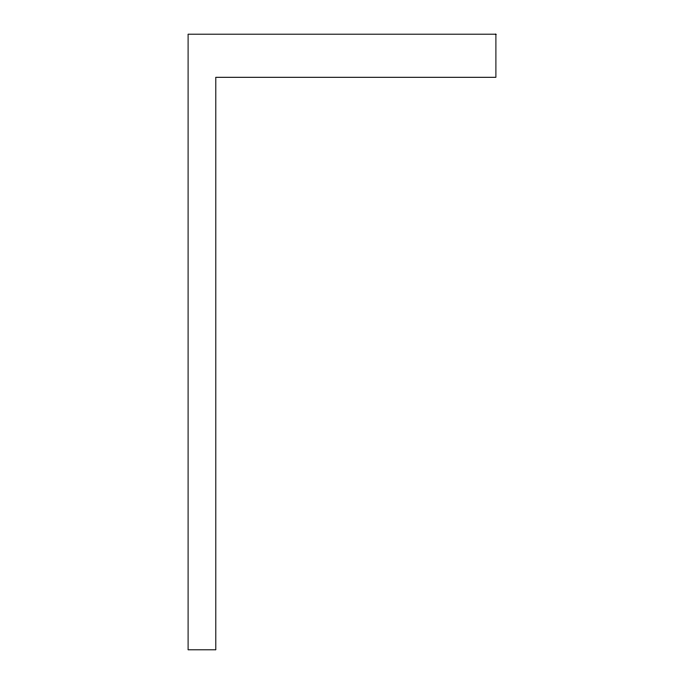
<?xml version="1.0" encoding="UTF-8"?>
<svg xmlns="http://www.w3.org/2000/svg" width="684" height="684" viewBox="0 0 684 684"><rect width="100%" height="100%" fill="white"/><g stroke="black" fill="none" stroke-linecap="round" stroke-linejoin="round"><path stroke-width="1.03" d="M495.9 34.2L188.1 34.2L188.1 649.8L215.802 649.8L215.802 77.292L495.9 77.292L495.9 34.2"/></g></svg>
